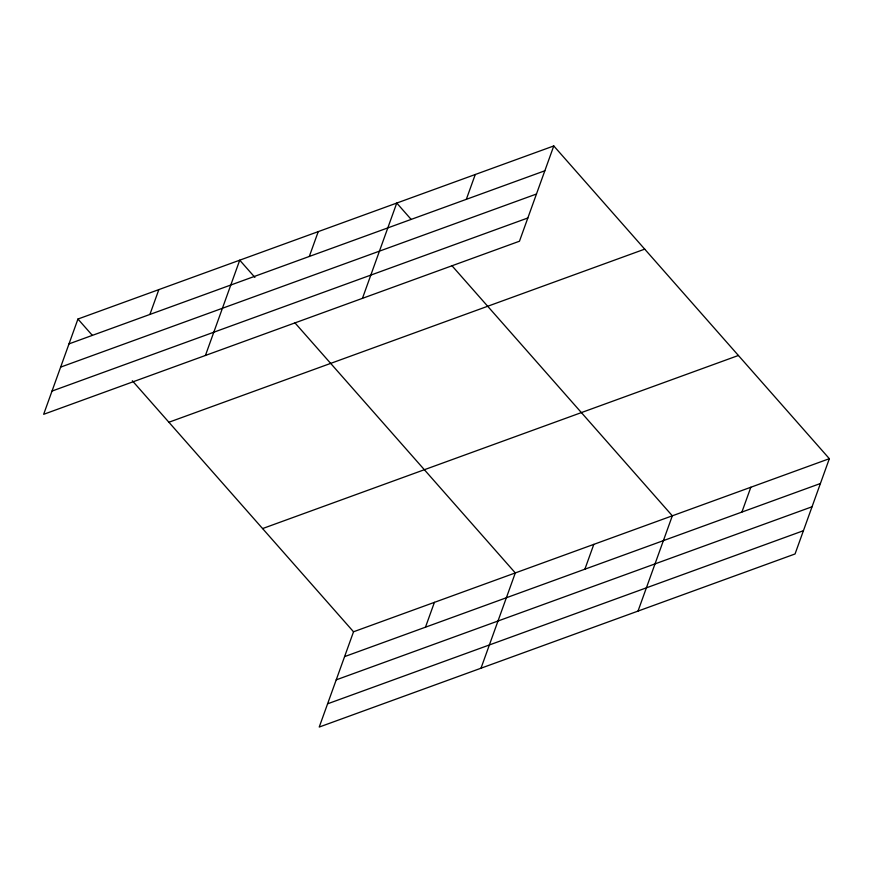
<?xml version="1.0" encoding="UTF-8"?>
<svg xmlns="http://www.w3.org/2000/svg" width="873" height="873" viewBox="0 0 873 873"><rect width="100%" height="100%" fill="white"/><g stroke="black" fill="none" stroke-linecap="round" stroke-linejoin="round"><path stroke-width="1.31" d="M553.777 145.944L77.948 319.038L43.65 414.315L519.468 241.221L553.777 145.944L829.35 458.685L795.052 553.962L319.223 727.056L353.532 631.779L829.35 458.685M149.905 314.444L158.842 289.618M205.428 355.464L239.737 260.187L254.894 277.385M309.304 256.455L318.241 231.629M362.448 298.348L396.757 203.06L411.019 219.254M466.324 199.339L475.261 174.502M425.478 627.185L434.416 602.348M481.001 668.205L515.31 572.928L295.009 322.923M584.877 569.196L593.815 544.359M638.021 611.078L672.33 515.801L452.028 265.796M741.897 512.08L750.835 487.243M69.011 343.875L544.828 170.781M60.641 367.118L536.459 194.024M52.02 391.071L527.838 217.977M168.893 422.248L644.711 249.143M262.587 528.569L738.405 355.475M344.584 656.616L820.413 483.511M336.214 679.86L812.043 506.766M327.593 703.813L803.411 530.719M77.948 319.038L92.222 335.232M132.336 380.759L353.532 631.779"/></g></svg>
